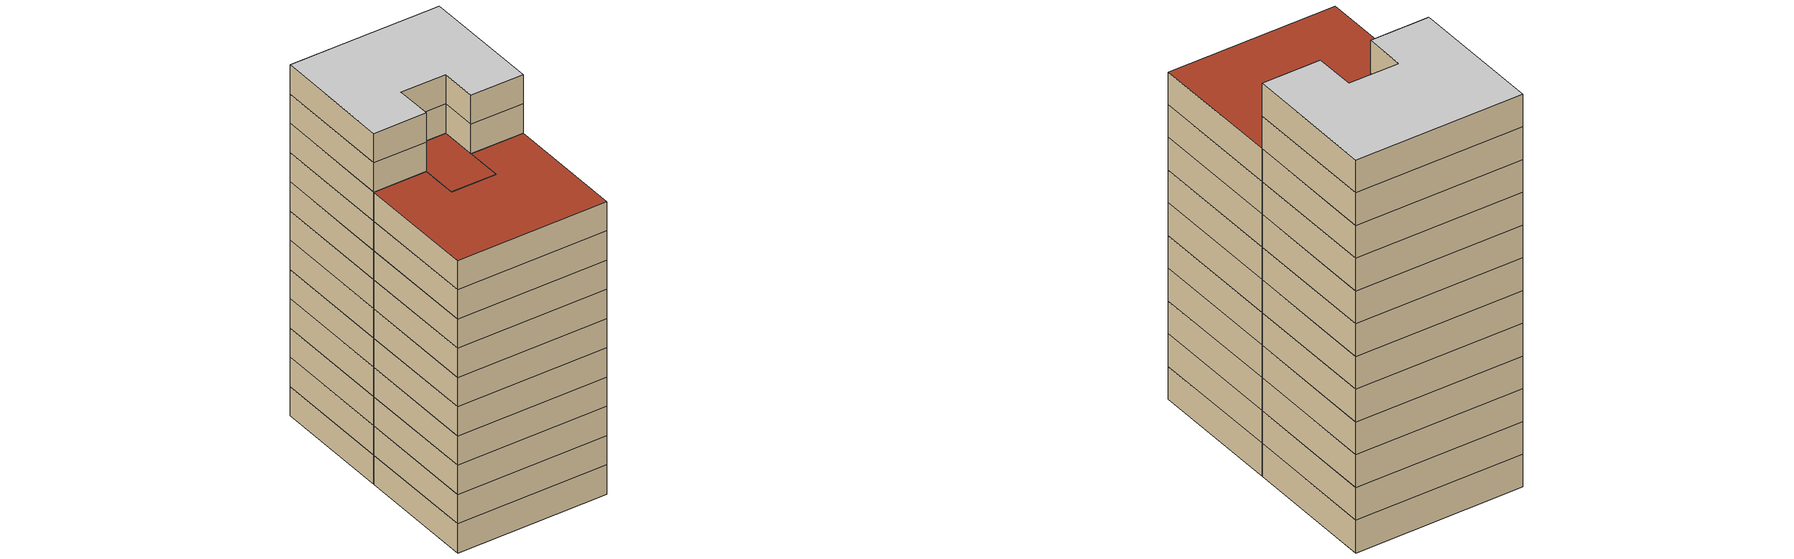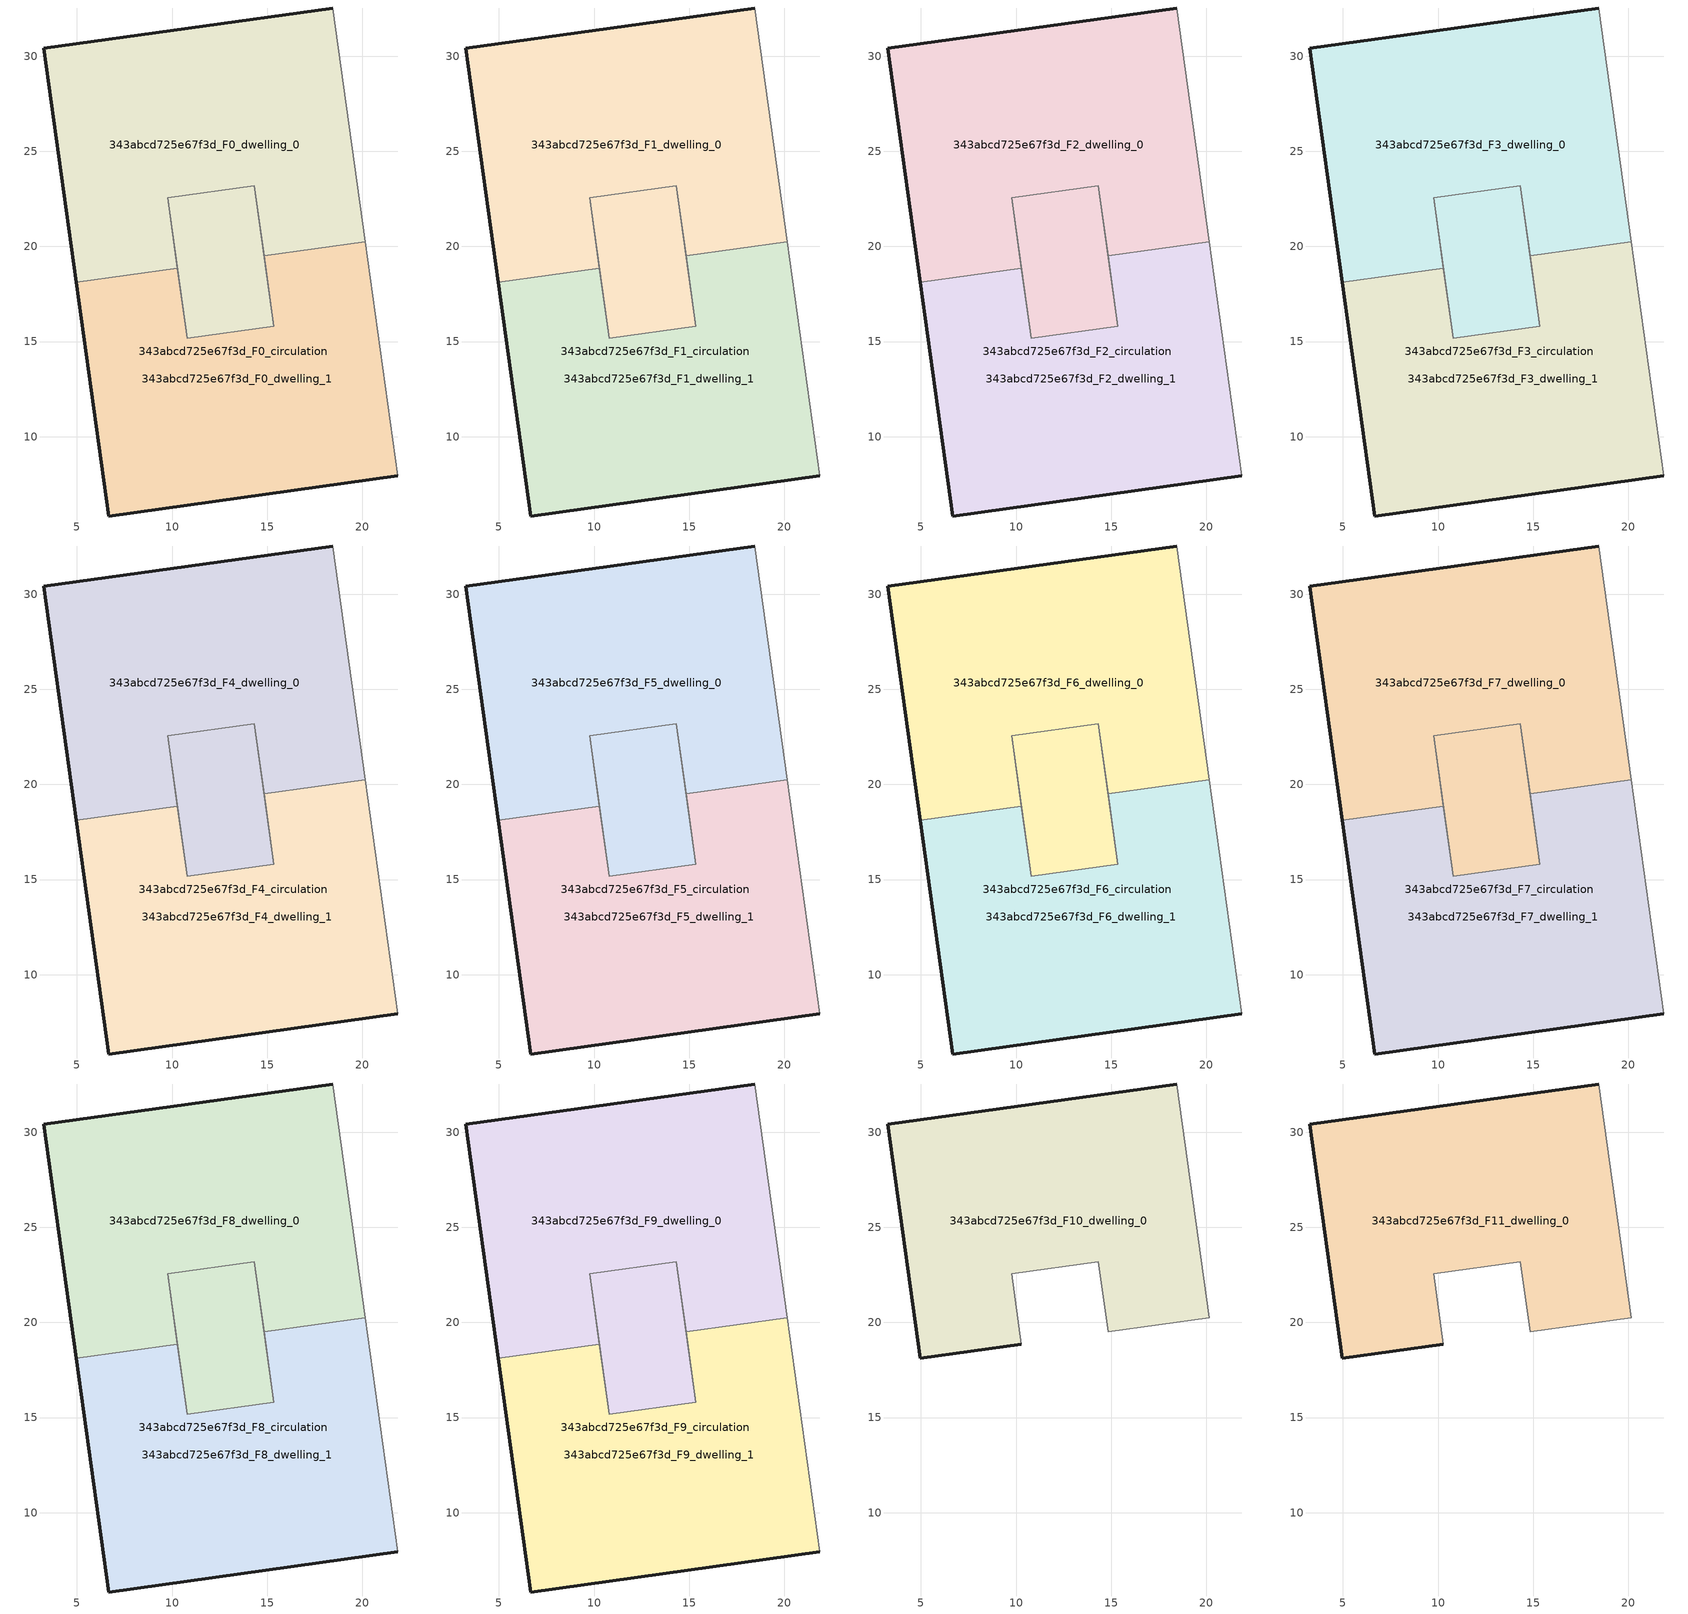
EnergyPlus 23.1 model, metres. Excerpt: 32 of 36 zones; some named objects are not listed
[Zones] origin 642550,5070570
343abcd725e67f3d_F0_dwelling_0
 floor ground (EU_floor_Construction): 18.44,32.53 20.15,20.24 14.84,19.5 14.32,23.19 9.77,22.55 10.28,18.87 4.97,18.13 3.26,30.42 z0; 14.32,23.19 15.35,15.81 10.79,15.18 10.28,18.87 9.77,22.55 z0
 wall outside (EU_wall_Construction): 18.44,32.53 3.26,30.42 4.97,18.13 z0:3
 wall adiabatic (EU_wall_Construction): 10.28,18.87 9.77,22.55 14.32,23.19 14.84,19.5 / 20.15,20.24 18.44,32.53 z0:3
 wall to 343abcd725e67f3d_F0_dwelling_1 (EU_wall_Construction): 4.97,18.13 10.28,18.87 / 14.84,19.5 20.15,20.24 z0:3
343abcd725e67f3d_F0_dwelling_1
 floor ground (EU_floor_Construction): 20.15,20.24 21.86,7.95 6.68,5.83 4.97,18.13 10.28,18.87 10.54,17.02 10.79,15.18 15.35,15.81 15.24,16.62 14.84,19.5 z0; 14.32,23.19 15.24,16.62 15.35,15.81 10.79,15.18 10.54,17.02 10.28,18.87 9.77,22.55 z0
 wall outside (EU_wall_Construction): 4.97,18.13 6.68,5.83 21.86,7.95 z0:3
 wall adiabatic (EU_wall_Construction): 21.86,7.95 20.15,20.24 / 14.84,19.5 15.35,15.81 / 10.79,15.18 10.28,18.87 z0:3
 wall to 343abcd725e67f3d_F0_circulation (EU_wall_Construction): 15.35,15.81 10.79,15.18 z0:3
343abcd725e67f3d_F0_circulation
 floor ground (EU_floor_Construction): 14.32,23.19 14.84,19.5 15.35,15.81 10.79,15.18 10.54,17.02 10.28,18.87 9.77,22.55 z0; 18.44,32.53 20.15,20.24 14.84,19.5 14.32,23.19 9.77,22.55 10.28,18.87 4.97,18.13 3.26,30.42 z0; 20.15,20.24 21.86,7.95 6.68,5.83 4.97,18.13 10.28,18.87 10.54,17.02 10.79,15.18 15.35,15.81 14.84,19.5 z0
 wall adiabatic (EU_wall_Construction): 15.35,15.81 14.32,23.19 9.77,22.55 10.79,15.18 z0:3
 roof outside (EU_floor_Construction): 21.86,7.95 20.15,20.24 14.84,19.5 15.35,15.81 10.79,15.18 10.54,17.02 10.44,17.71 10.28,18.87 4.97,18.13 6.68,5.83 z3
343abcd725e67f3d_F1_dwelling_0
 floor outside (EU_floor_Construction): 18.44,32.53 20.15,20.24 14.84,19.5 14.32,23.19 9.77,22.55 10.28,18.87 4.97,18.13 3.26,30.42 z3
 floor to 343abcd725e67f3d_F0_dwelling_0 (EU_floor_Construction): 14.32,23.19 15.35,15.81 10.79,15.18 10.28,18.87 9.77,22.55 z3
 wall outside (EU_wall_Construction): 18.44,32.53 3.26,30.42 4.97,18.13 z3:6
 wall adiabatic (EU_wall_Construction): 10.28,18.87 9.77,22.55 14.32,23.19 14.84,19.5 / 20.15,20.24 18.44,32.53 z3:6
 wall to 343abcd725e67f3d_F1_dwelling_1 (EU_wall_Construction): 4.97,18.13 10.28,18.87 / 14.84,19.5 20.15,20.24 z3:6
343abcd725e67f3d_F1_dwelling_1
 floor to 343abcd725e67f3d_F0_dwelling_1 (EU_floor_Construction): 20.15,20.24 21.86,7.95 6.68,5.83 4.97,18.13 10.28,18.87 10.54,17.02 10.79,15.18 15.35,15.81 15.24,16.62 14.84,19.5 z3; 14.32,23.19 15.24,16.62 15.35,15.81 10.79,15.18 10.72,15.73 10.28,18.87 9.77,22.55 z3
 wall outside (EU_wall_Construction): 4.97,18.13 6.68,5.83 21.86,7.95 z3:6
 wall adiabatic (EU_wall_Construction): 21.86,7.95 20.15,20.24 / 14.84,19.5 15.35,15.81 / 10.79,15.18 10.28,18.87 z3:6
 wall to 343abcd725e67f3d_F1_circulation (EU_wall_Construction): 15.35,15.81 10.79,15.18 z3:6
343abcd725e67f3d_F1_circulation
 floor outside (EU_floor_Construction): 20.15,20.24 21.86,7.95 6.68,5.83 4.97,18.13 10.28,18.87 10.54,17.02 10.79,15.18 15.35,15.81 14.84,19.5 z3
 floor to 343abcd725e67f3d_F0_circulation (EU_floor_Construction): 14.32,23.19 14.84,19.5 15.35,15.81 10.79,15.18 10.54,17.02 10.28,18.87 9.77,22.55 z3; 18.44,32.53 20.15,20.24 14.84,19.5 14.32,23.19 9.77,22.55 10.28,18.87 4.97,18.13 3.26,30.42 z3
 wall adiabatic (EU_wall_Construction): 15.35,15.81 14.32,23.19 9.77,22.55 10.79,15.18 z3:6
 roof outside (EU_floor_Construction): 21.86,7.95 20.15,20.24 14.84,19.5 15.35,15.81 10.79,15.18 10.54,17.02 10.44,17.71 10.28,18.87 4.97,18.13 6.68,5.83 z6
343abcd725e67f3d_F2_dwelling_0
 floor outside (EU_floor_Construction): 18.44,32.53 20.15,20.24 14.84,19.5 14.32,23.19 9.77,22.55 10.28,18.87 4.97,18.13 3.26,30.42 z6
 floor to 343abcd725e67f3d_F1_dwelling_0 (EU_floor_Construction): 14.32,23.19 15.35,15.81 10.79,15.18 10.28,18.87 9.77,22.55 z6
 wall outside (EU_wall_Construction): 18.44,32.53 3.26,30.42 4.97,18.13 z6:9
 wall adiabatic (EU_wall_Construction): 10.28,18.87 9.77,22.55 14.32,23.19 14.84,19.5 / 20.15,20.24 18.44,32.53 z6:9
 wall to 343abcd725e67f3d_F2_dwelling_1 (EU_wall_Construction): 4.97,18.13 10.28,18.87 / 14.84,19.5 20.15,20.24 z6:9
343abcd725e67f3d_F2_dwelling_1
 floor to 343abcd725e67f3d_F1_dwelling_1 (EU_floor_Construction): 20.15,20.24 21.86,7.95 6.68,5.83 4.97,18.13 10.28,18.87 10.54,17.02 10.79,15.18 15.35,15.81 15.24,16.62 14.84,19.5 z6; 14.32,23.19 15.24,16.62 15.35,15.81 10.79,15.18 10.72,15.73 10.28,18.87 9.77,22.55 z6
 wall outside (EU_wall_Construction): 4.97,18.13 6.68,5.83 21.86,7.95 z6:9
 wall adiabatic (EU_wall_Construction): 21.86,7.95 20.15,20.24 / 14.84,19.5 15.35,15.81 / 10.79,15.18 10.28,18.87 z6:9
 wall to 343abcd725e67f3d_F2_circulation (EU_wall_Construction): 15.35,15.81 10.79,15.18 z6:9
343abcd725e67f3d_F2_circulation
 floor outside (EU_floor_Construction): 20.15,20.24 21.86,7.95 6.68,5.83 4.97,18.13 10.28,18.87 10.54,17.02 10.79,15.18 15.35,15.81 14.84,19.5 z6
 floor to 343abcd725e67f3d_F1_circulation (EU_floor_Construction): 14.32,23.19 14.84,19.5 15.35,15.81 10.79,15.18 10.54,17.02 10.28,18.87 9.77,22.55 z6; 18.44,32.53 20.15,20.24 14.84,19.5 14.32,23.19 9.77,22.55 10.28,18.87 4.97,18.13 3.26,30.42 z6
 wall adiabatic (EU_wall_Construction): 15.35,15.81 14.32,23.19 9.77,22.55 10.79,15.18 z6:9
 roof outside (EU_floor_Construction): 21.86,7.95 20.15,20.24 14.84,19.5 15.35,15.81 10.79,15.18 10.54,17.02 10.44,17.71 10.28,18.87 4.97,18.13 6.68,5.83 z9
343abcd725e67f3d_F3_dwelling_0
 floor outside (EU_floor_Construction): 18.44,32.53 20.15,20.24 14.84,19.5 14.32,23.19 9.77,22.55 10.28,18.87 4.97,18.13 3.26,30.42 z9
 floor to 343abcd725e67f3d_F2_dwelling_0 (EU_floor_Construction): 14.32,23.19 15.35,15.81 10.79,15.18 10.28,18.87 9.77,22.55 z9
 wall outside (EU_wall_Construction): 18.44,32.53 3.26,30.42 4.97,18.13 z9:12
 wall adiabatic (EU_wall_Construction): 10.28,18.87 9.77,22.55 14.32,23.19 14.84,19.5 / 20.15,20.24 18.44,32.53 z9:12
 wall to 343abcd725e67f3d_F3_dwelling_1 (EU_wall_Construction): 4.97,18.13 10.28,18.87 / 14.84,19.5 20.15,20.24 z9:12
343abcd725e67f3d_F3_dwelling_1
 floor to 343abcd725e67f3d_F2_dwelling_1 (EU_floor_Construction): 20.15,20.24 21.86,7.95 6.68,5.83 4.97,18.13 10.28,18.87 10.54,17.02 10.79,15.18 15.35,15.81 15.24,16.62 14.84,19.5 z9; 14.32,23.19 15.24,16.62 15.35,15.81 10.79,15.18 10.72,15.73 10.28,18.87 9.77,22.55 z9
 wall outside (EU_wall_Construction): 4.97,18.13 6.68,5.83 21.86,7.95 z9:12
 wall adiabatic (EU_wall_Construction): 21.86,7.95 20.15,20.24 / 14.84,19.5 15.35,15.81 / 10.79,15.18 10.28,18.87 z9:12
 wall to 343abcd725e67f3d_F3_circulation (EU_wall_Construction): 15.35,15.81 10.79,15.18 z9:12
343abcd725e67f3d_F3_circulation
 floor outside (EU_floor_Construction): 20.15,20.24 21.86,7.95 6.68,5.83 4.97,18.13 10.28,18.87 10.54,17.02 10.79,15.18 15.35,15.81 14.84,19.5 z9
 floor to 343abcd725e67f3d_F2_circulation (EU_floor_Construction): 14.32,23.19 14.84,19.5 15.35,15.81 10.79,15.18 10.54,17.02 10.28,18.87 9.77,22.55 z9; 18.44,32.53 20.15,20.24 14.84,19.5 14.32,23.19 9.77,22.55 10.28,18.87 4.97,18.13 3.26,30.42 z9
 wall adiabatic (EU_wall_Construction): 15.35,15.81 14.32,23.19 9.77,22.55 10.79,15.18 z9:12
 roof outside (EU_floor_Construction): 21.86,7.95 20.15,20.24 14.84,19.5 15.35,15.81 10.79,15.18 10.54,17.02 10.44,17.71 10.28,18.87 4.97,18.13 6.68,5.83 z12
343abcd725e67f3d_F4_dwelling_0
 floor outside (EU_floor_Construction): 18.44,32.53 20.15,20.24 14.84,19.5 14.32,23.19 9.77,22.55 10.28,18.87 4.97,18.13 3.26,30.42 z12
 floor to 343abcd725e67f3d_F3_dwelling_0 (EU_floor_Construction): 14.32,23.19 15.35,15.81 10.79,15.18 10.28,18.87 9.77,22.55 z12
 wall outside (EU_wall_Construction): 18.44,32.53 3.26,30.42 4.97,18.13 z12:15
 wall adiabatic (EU_wall_Construction): 10.28,18.87 9.77,22.55 14.32,23.19 14.84,19.5 / 20.15,20.24 18.44,32.53 z12:15
 wall to 343abcd725e67f3d_F4_dwelling_1 (EU_wall_Construction): 4.97,18.13 10.28,18.87 / 14.84,19.5 20.15,20.24 z12:15
343abcd725e67f3d_F4_dwelling_1
 floor to 343abcd725e67f3d_F3_dwelling_1 (EU_floor_Construction): 20.15,20.24 21.86,7.95 6.68,5.83 4.97,18.13 10.28,18.87 10.54,17.02 10.79,15.18 15.35,15.81 15.24,16.62 14.84,19.5 z12; 14.32,23.19 15.24,16.62 15.35,15.81 10.79,15.18 10.72,15.73 10.28,18.87 9.77,22.55 z12
 wall outside (EU_wall_Construction): 4.97,18.13 6.68,5.83 21.86,7.95 z12:15
 wall adiabatic (EU_wall_Construction): 21.86,7.95 20.15,20.24 / 14.84,19.5 15.35,15.81 / 10.79,15.18 10.28,18.87 z12:15
 wall to 343abcd725e67f3d_F4_circulation (EU_wall_Construction): 15.35,15.81 10.79,15.18 z12:15
343abcd725e67f3d_F4_circulation
 floor outside (EU_floor_Construction): 20.15,20.24 21.86,7.95 6.68,5.83 4.97,18.13 10.28,18.87 10.54,17.02 10.79,15.18 15.35,15.81 14.84,19.5 z12
 floor to 343abcd725e67f3d_F3_circulation (EU_floor_Construction): 14.32,23.19 14.84,19.5 15.35,15.81 10.79,15.18 10.54,17.02 10.28,18.87 9.77,22.55 z12; 18.44,32.53 20.15,20.24 14.84,19.5 14.32,23.19 9.77,22.55 10.28,18.87 4.97,18.13 3.26,30.42 z12
 wall adiabatic (EU_wall_Construction): 15.35,15.81 14.32,23.19 9.77,22.55 10.79,15.18 z12:15
 roof outside (EU_floor_Construction): 21.86,7.95 20.15,20.24 14.84,19.5 15.35,15.81 10.79,15.18 10.54,17.02 10.44,17.71 10.28,18.87 4.97,18.13 6.68,5.83 z15
343abcd725e67f3d_F5_dwelling_0
 floor outside (EU_floor_Construction): 18.44,32.53 20.15,20.24 14.84,19.5 14.32,23.19 9.77,22.55 10.28,18.87 4.97,18.13 3.26,30.42 z15
 floor to 343abcd725e67f3d_F4_dwelling_0 (EU_floor_Construction): 14.32,23.19 15.35,15.81 10.79,15.18 10.28,18.87 9.77,22.55 z15
 wall outside (EU_wall_Construction): 18.44,32.53 3.26,30.42 4.97,18.13 z15:18
 wall adiabatic (EU_wall_Construction): 10.28,18.87 9.77,22.55 14.32,23.19 14.84,19.5 / 20.15,20.24 18.44,32.53 z15:18
 wall to 343abcd725e67f3d_F5_dwelling_1 (EU_wall_Construction): 4.97,18.13 10.28,18.87 / 14.84,19.5 20.15,20.24 z15:18
343abcd725e67f3d_F5_dwelling_1
 floor to 343abcd725e67f3d_F4_dwelling_1 (EU_floor_Construction): 20.15,20.24 21.86,7.95 6.68,5.83 4.97,18.13 10.28,18.87 10.54,17.02 10.79,15.18 15.35,15.81 15.24,16.62 14.84,19.5 z15; 14.32,23.19 15.24,16.62 15.35,15.81 10.79,15.18 10.72,15.73 10.28,18.87 9.77,22.55 z15
 wall outside (EU_wall_Construction): 4.97,18.13 6.68,5.83 21.86,7.95 z15:18
 wall adiabatic (EU_wall_Construction): 21.86,7.95 20.15,20.24 / 14.84,19.5 15.35,15.81 / 10.79,15.18 10.28,18.87 z15:18
 wall to 343abcd725e67f3d_F5_circulation (EU_wall_Construction): 15.35,15.81 10.79,15.18 z15:18
343abcd725e67f3d_F5_circulation
 floor outside (EU_floor_Construction): 20.15,20.24 21.86,7.95 6.68,5.83 4.97,18.13 10.28,18.87 10.54,17.02 10.79,15.18 15.35,15.81 14.84,19.5 z15
 floor to 343abcd725e67f3d_F4_circulation (EU_floor_Construction): 14.32,23.19 14.84,19.5 15.35,15.81 10.79,15.18 10.54,17.02 10.28,18.87 9.77,22.55 z15; 18.44,32.53 20.15,20.24 14.84,19.5 14.32,23.19 9.77,22.55 10.28,18.87 4.97,18.13 3.26,30.42 z15
 wall adiabatic (EU_wall_Construction): 15.35,15.81 14.32,23.19 9.77,22.55 10.79,15.18 z15:18
 roof outside (EU_floor_Construction): 21.86,7.95 20.15,20.24 14.84,19.5 15.35,15.81 10.79,15.18 10.54,17.02 10.44,17.71 10.28,18.87 4.97,18.13 6.68,5.83 z18
343abcd725e67f3d_F6_dwelling_0
 floor outside (EU_floor_Construction): 18.44,32.53 20.15,20.24 14.84,19.5 14.32,23.19 9.77,22.55 10.28,18.87 4.97,18.13 3.26,30.42 z18
 floor to 343abcd725e67f3d_F5_dwelling_0 (EU_floor_Construction): 14.32,23.19 15.35,15.81 10.79,15.18 10.28,18.87 9.77,22.55 z18
 wall outside (EU_wall_Construction): 18.44,32.53 3.26,30.42 4.97,18.13 z18:21
 wall adiabatic (EU_wall_Construction): 10.28,18.87 9.77,22.55 14.32,23.19 14.84,19.5 / 20.15,20.24 18.44,32.53 z18:21
 wall to 343abcd725e67f3d_F6_dwelling_1 (EU_wall_Construction): 4.97,18.13 10.28,18.87 / 14.84,19.5 20.15,20.24 z18:21
343abcd725e67f3d_F6_dwelling_1
 floor to 343abcd725e67f3d_F5_dwelling_1 (EU_floor_Construction): 20.15,20.24 21.86,7.95 6.68,5.83 4.97,18.13 10.28,18.87 10.54,17.02 10.79,15.18 15.35,15.81 15.24,16.62 14.84,19.5 z18; 14.32,23.19 15.24,16.62 15.35,15.81 10.79,15.18 10.72,15.73 10.28,18.87 9.77,22.55 z18
 wall outside (EU_wall_Construction): 4.97,18.13 6.68,5.83 21.86,7.95 z18:21
 wall adiabatic (EU_wall_Construction): 21.86,7.95 20.15,20.24 / 14.84,19.5 15.35,15.81 / 10.79,15.18 10.28,18.87 z18:21
 wall to 343abcd725e67f3d_F6_circulation (EU_wall_Construction): 15.35,15.81 10.79,15.18 z18:21
343abcd725e67f3d_F6_circulation
 floor outside (EU_floor_Construction): 20.15,20.24 21.86,7.95 6.68,5.83 4.97,18.13 10.28,18.87 10.54,17.02 10.79,15.18 15.35,15.81 14.84,19.5 z18
 floor to 343abcd725e67f3d_F5_circulation (EU_floor_Construction): 14.32,23.19 14.84,19.5 15.35,15.81 10.79,15.18 10.54,17.02 10.28,18.87 9.77,22.55 z18; 18.44,32.53 20.15,20.24 14.84,19.5 14.32,23.19 9.77,22.55 10.28,18.87 4.97,18.13 3.26,30.42 z18
 wall adiabatic (EU_wall_Construction): 15.35,15.81 14.32,23.19 9.77,22.55 10.79,15.18 z18:21
 roof outside (EU_floor_Construction): 21.86,7.95 20.15,20.24 14.84,19.5 15.35,15.81 10.79,15.18 10.54,17.02 10.44,17.71 10.28,18.87 4.97,18.13 6.68,5.83 z21
343abcd725e67f3d_F7_dwelling_0
 floor outside (EU_floor_Construction): 18.44,32.53 20.15,20.24 14.84,19.5 14.32,23.19 9.77,22.55 10.28,18.87 4.97,18.13 3.26,30.42 z21
 floor to 343abcd725e67f3d_F6_dwelling_0 (EU_floor_Construction): 14.32,23.19 15.35,15.81 10.79,15.18 10.28,18.87 9.77,22.55 z21
 wall outside (EU_wall_Construction): 18.44,32.53 3.26,30.42 4.97,18.13 z21:24
 wall adiabatic (EU_wall_Construction): 10.28,18.87 9.77,22.55 14.32,23.19 14.84,19.5 / 20.15,20.24 18.44,32.53 z21:24
 wall to 343abcd725e67f3d_F7_dwelling_1 (EU_wall_Construction): 4.97,18.13 10.28,18.87 / 14.84,19.5 20.15,20.24 z21:24
343abcd725e67f3d_F7_dwelling_1
 floor to 343abcd725e67f3d_F6_dwelling_1 (EU_floor_Construction): 20.15,20.24 21.86,7.95 6.68,5.83 4.97,18.13 10.28,18.87 10.54,17.02 10.79,15.18 15.35,15.81 15.24,16.62 14.84,19.5 z21; 14.32,23.19 15.24,16.62 15.35,15.81 10.79,15.18 10.72,15.73 10.28,18.87 9.77,22.55 z21
 wall outside (EU_wall_Construction): 4.97,18.13 6.68,5.83 21.86,7.95 z21:24
 wall adiabatic (EU_wall_Construction): 21.86,7.95 20.15,20.24 / 14.84,19.5 15.35,15.81 / 10.79,15.18 10.28,18.87 z21:24
 wall to 343abcd725e67f3d_F7_circulation (EU_wall_Construction): 15.35,15.81 10.79,15.18 z21:24
343abcd725e67f3d_F7_circulation
 floor outside (EU_floor_Construction): 20.15,20.24 21.86,7.95 6.68,5.83 4.97,18.13 10.28,18.87 10.54,17.02 10.79,15.18 15.35,15.81 14.84,19.5 z21
 floor to 343abcd725e67f3d_F6_circulation (EU_floor_Construction): 14.32,23.19 14.84,19.5 15.35,15.81 10.79,15.18 10.54,17.02 10.28,18.87 9.77,22.55 z21; 18.44,32.53 20.15,20.24 14.84,19.5 14.32,23.19 9.77,22.55 10.28,18.87 4.97,18.13 3.26,30.42 z21
 wall adiabatic (EU_wall_Construction): 15.35,15.81 14.32,23.19 9.77,22.55 10.79,15.18 z21:24
 roof outside (EU_floor_Construction): 21.86,7.95 20.15,20.24 14.84,19.5 15.35,15.81 10.79,15.18 10.54,17.02 10.44,17.71 10.28,18.87 4.97,18.13 6.68,5.83 z24
343abcd725e67f3d_F8_dwelling_0
 floor outside (EU_floor_Construction): 18.44,32.53 20.15,20.24 14.84,19.5 14.32,23.19 9.77,22.55 10.28,18.87 4.97,18.13 3.26,30.42 z24
 floor to 343abcd725e67f3d_F7_dwelling_0 (EU_floor_Construction): 14.32,23.19 15.35,15.81 10.79,15.18 10.28,18.87 9.77,22.55 z24
 wall outside (EU_wall_Construction): 18.44,32.53 3.26,30.42 4.97,18.13 z24:27
 wall adiabatic (EU_wall_Construction): 10.28,18.87 9.77,22.55 14.32,23.19 14.84,19.5 / 20.15,20.24 18.44,32.53 z24:27
 wall to 343abcd725e67f3d_F8_dwelling_1 (EU_wall_Construction): 4.97,18.13 10.28,18.87 / 14.84,19.5 20.15,20.24 z24:27
343abcd725e67f3d_F8_dwelling_1
 floor to 343abcd725e67f3d_F7_dwelling_1 (EU_floor_Construction): 20.15,20.24 21.86,7.95 6.68,5.83 4.97,18.13 10.28,18.87 10.54,17.02 10.79,15.18 15.35,15.81 15.24,16.62 14.84,19.5 z24; 14.32,23.19 15.24,16.62 15.35,15.81 10.79,15.18 10.72,15.73 10.28,18.87 9.77,22.55 z24
 wall outside (EU_wall_Construction): 4.97,18.13 6.68,5.83 21.86,7.95 z24:27
 wall adiabatic (EU_wall_Construction): 21.86,7.95 20.15,20.24 / 14.84,19.5 15.35,15.81 / 10.79,15.18 10.28,18.87 z24:27
 wall to 343abcd725e67f3d_F8_circulation (EU_wall_Construction): 15.35,15.81 10.79,15.18 z24:27
343abcd725e67f3d_F8_circulation
 floor outside (EU_floor_Construction): 20.15,20.24 21.86,7.95 6.68,5.83 4.97,18.13 10.28,18.87 10.54,17.02 10.79,15.18 15.35,15.81 14.84,19.5 z24
 floor to 343abcd725e67f3d_F7_circulation (EU_floor_Construction): 14.32,23.19 14.84,19.5 15.35,15.81 10.79,15.18 10.54,17.02 10.28,18.87 9.77,22.55 z24; 18.44,32.53 20.15,20.24 14.84,19.5 14.32,23.19 9.77,22.55 10.28,18.87 4.97,18.13 3.26,30.42 z24
 wall adiabatic (EU_wall_Construction): 15.35,15.81 14.32,23.19 9.77,22.55 10.79,15.18 z24:27
 roof outside (EU_floor_Construction): 21.86,7.95 20.15,20.24 14.84,19.5 15.35,15.81 10.79,15.18 10.54,17.02 10.44,17.71 10.28,18.87 4.97,18.13 6.68,5.83 z27
343abcd725e67f3d_F9_dwelling_0
 floor outside (EU_floor_Construction): 18.44,32.53 20.15,20.24 14.84,19.5 14.32,23.19 9.77,22.55 10.28,18.87 4.97,18.13 3.26,30.42 z27
 floor to 343abcd725e67f3d_F8_dwelling_0 (EU_floor_Construction): 14.32,23.19 15.35,15.81 10.79,15.18 10.28,18.87 9.77,22.55 z27
 wall outside (EU_wall_Construction): 18.44,32.53 3.26,30.42 4.97,18.13 z27:30
 wall adiabatic (EU_wall_Construction): 10.28,18.87 9.77,22.55 14.32,23.19 14.84,19.5 / 20.15,20.24 18.44,32.53 z27:30
 wall to 343abcd725e67f3d_F9_dwelling_1 (EU_wall_Construction): 4.97,18.13 10.28,18.87 / 14.84,19.5 20.15,20.24 z27:30
 roof outside (EU_floor_Construction): 15.35,15.81 14.32,23.19 9.77,22.55 10.28,18.87 10.79,15.18 z30
343abcd725e67f3d_F9_dwelling_1
 floor to 343abcd725e67f3d_F8_dwelling_1 (EU_floor_Construction): 20.15,20.24 21.86,7.95 6.68,5.83 4.97,18.13 10.28,18.87 10.54,17.02 10.79,15.18 15.35,15.81 15.24,16.62 14.84,19.5 z27; 14.32,23.19 15.24,16.62 15.35,15.81 10.79,15.18 10.72,15.73 10.28,18.87 9.77,22.55 z27
 wall outside (EU_wall_Construction): 4.97,18.13 6.68,5.83 21.86,7.95 z27:30
 wall adiabatic (EU_wall_Construction): 21.86,7.95 20.15,20.24 / 14.84,19.5 15.35,15.81 / 10.79,15.18 10.28,18.87 z27:30
 wall to 343abcd725e67f3d_F9_circulation (EU_wall_Construction): 15.35,15.81 10.79,15.18 z27:30
 roof outside (EU_roof_Construction): 15.35,15.81 15.24,16.62 14.32,23.19 9.77,22.55 10.28,18.87 10.54,17.02 10.79,15.18 z30; 21.86,7.95 20.15,20.24 14.84,19.5 15.24,16.62 15.35,15.81 10.79,15.18 10.54,17.02 10.28,18.87 4.97,18.13 6.68,5.83 z30
343abcd725e67f3d_F9_circulation
 floor outside (EU_floor_Construction): 20.15,20.24 21.86,7.95 6.68,5.83 4.97,18.13 10.28,18.87 10.54,17.02 10.79,15.18 15.35,15.81 14.84,19.5 z27
 floor to 343abcd725e67f3d_F8_circulation (EU_floor_Construction): 14.32,23.19 14.84,19.5 15.35,15.81 10.79,15.18 10.54,17.02 10.28,18.87 9.77,22.55 z27; 18.44,32.53 20.15,20.24 14.84,19.5 14.32,23.19 9.77,22.55 10.28,18.87 4.97,18.13 3.26,30.42 z27
 wall adiabatic (EU_wall_Construction): 15.35,15.81 14.32,23.19 9.77,22.55 10.79,15.18 z27:30
 roof outside (EU_roof_Construction): 15.35,15.81 14.84,19.5 14.32,23.19 9.77,22.55 10.28,18.87 10.54,17.02 10.79,15.18 z30; 20.15,20.24 18.44,32.53 3.26,30.42 4.97,18.13 10.28,18.87 9.77,22.55 14.32,23.19 14.84,19.5 z30; 21.86,7.95 20.15,20.24 14.84,19.5 15.35,15.81 10.79,15.18 10.54,17.02 10.28,18.87 4.97,18.13 6.68,5.83 z30
343abcd725e67f3d_F10_dwelling_0
 floor to 343abcd725e67f3d_F9_dwelling_0 (EU_floor_Construction): 18.44,32.53 20.15,20.24 14.84,19.5 14.32,23.19 9.77,22.55 10.28,18.87 4.97,18.13 3.26,30.42 z30
 wall outside (EU_wall_Construction): 18.44,32.53 3.26,30.42 4.97,18.13 10.28,18.87 z30:33
 wall adiabatic (EU_wall_Construction): 10.28,18.87 9.77,22.55 14.32,23.19 14.84,19.5 20.15,20.24 18.44,32.53 z30:33
343abcd725e67f3d_F11_dwelling_0
 floor to 343abcd725e67f3d_F10_dwelling_0 (EU_floor_Construction): 18.44,32.53 20.15,20.24 14.84,19.5 14.32,23.19 9.77,22.55 10.28,18.87 4.97,18.13 3.26,30.42 z33
 wall outside (EU_wall_Construction): 18.44,32.53 3.26,30.42 4.97,18.13 10.28,18.87 z33:36
 wall adiabatic (EU_wall_Construction): 10.28,18.87 9.77,22.55 14.32,23.19 14.84,19.5 20.15,20.24 18.44,32.53 z33:36
 ceiling to 343abcd725e67f3d_F12_dwelling_0 (EU_floor_Construction): 20.15,20.24 18.44,32.53 3.26,30.42 4.97,18.13 10.28,18.87 9.77,22.55 14.32,23.19 14.84,19.5 z36
[Building]
EU S2 Campaign: North Axis=0; Terrain=City; Solar Distribution=FullExterior
[Site:Location]
Lyon-Bron: Latitude=45.75; Longitude=5; Time Zone=1; Elevation=198
[SizingPeriod:WeatherFileDays]
AnnualSizingPeriod: Begin Month=1; Begin Day of Month=1; End Month=12; End Day of Month=31; Day of Week for Start Day=Monday; Use Weather File Daylight Saving Period=No; Use Weather File Rain and Snow Indicators=No
[MATERIAL]
EU_InternalMass_Material: Roughness=MediumRough; Thickness=0.1; Conductivity=1; Density=1800; Specific Heat=900; Thermal Absorptance=0.9; Solar Absorptance=0.7; Visible Absorptance=0.7
[MATERIAL:NOMASS] Roughness=MediumRough; Thermal Absorptance=0.9; Solar Absorptance=0.7; Visible Absorptance=0.7
Name | Thermal Resistance
EU_wall_NoMass | 1.15691
EU_roof_NoMass | 1.19505
EU_floor_NoMass | 1.78277
[CONSTRUCTION]
EU_wall_Construction: EU_wall_NoMass
EU_roof_Construction: EU_roof_NoMass
EU_floor_Construction: EU_floor_NoMass
EU_InternalMass_Construction: EU_InternalMass_Material
[ZONE] Type=1; Multiplier=1; Ceiling Height=autocalculate; Floor Area=autocalculate; Part of Total Floor Area=Yes
Name | Volume
343abcd725e67f3d_F0_dwelling_0; 343abcd725e67f3d_F1_dwelling_0; 343abcd725e67f3d_F2_dwelling_0; 343abcd725e67f3d_F3_dwelling_0; 343abcd725e67f3d_F4_dwelling_0; 343abcd725e67f3d_F5_dwelling_0; 343abcd725e67f3d_F6_dwelling_0; 343abcd725e67f3d_F7_dwelling_0; 343abcd725e67f3d_F8_dwelling_0; 343abcd725e67f3d_F9_dwelling_0; 343abcd725e67f3d_F0_dwelling_1; 343abcd725e67f3d_F1_dwelling_1; 343abcd725e67f3d_F2_dwelling_1; 343abcd725e67f3d_F3_dwelling_1; 343abcd725e67f3d_F4_dwelling_1; 343abcd725e67f3d_F5_dwelling_1; 343abcd725e67f3d_F6_dwelling_1; 343abcd725e67f3d_F7_dwelling_1; 343abcd725e67f3d_F8_dwelling_1; 343abcd725e67f3d_F9_dwelling_1 | 622.23
343abcd725e67f3d_F10_dwelling_0; 343abcd725e67f3d_F11_dwelling_0 | 519.478
343abcd725e67f3d_F0_circulation; 343abcd725e67f3d_F1_circulation; 343abcd725e67f3d_F2_circulation; 343abcd725e67f3d_F3_circulation; 343abcd725e67f3d_F4_circulation; 343abcd725e67f3d_F5_circulation; 343abcd725e67f3d_F6_circulation; 343abcd725e67f3d_F7_circulation; 343abcd725e67f3d_F8_circulation; 343abcd725e67f3d_F9_circulation | 1141.71
[INTERNALMASS] Construction=EU_InternalMass_Construction
Name | Zone or ZoneList | Surface Area
343abcd725e67f3d_F0_dwelling_0_EU_InternalMass | 343abcd725e67f3d_F0_dwelling_0 | 173.159
343abcd725e67f3d_F0_dwelling_1_EU_InternalMass | 343abcd725e67f3d_F0_dwelling_1 | 173.159
343abcd725e67f3d_F1_dwelling_0_EU_InternalMass | 343abcd725e67f3d_F1_dwelling_0 | 173.159
343abcd725e67f3d_F1_dwelling_1_EU_InternalMass | 343abcd725e67f3d_F1_dwelling_1 | 173.159
343abcd725e67f3d_F2_dwelling_0_EU_InternalMass | 343abcd725e67f3d_F2_dwelling_0 | 173.159
343abcd725e67f3d_F2_dwelling_1_EU_InternalMass | 343abcd725e67f3d_F2_dwelling_1 | 173.159
343abcd725e67f3d_F3_dwelling_0_EU_InternalMass | 343abcd725e67f3d_F3_dwelling_0 | 173.159
343abcd725e67f3d_F3_dwelling_1_EU_InternalMass | 343abcd725e67f3d_F3_dwelling_1 | 173.159
343abcd725e67f3d_F4_dwelling_0_EU_InternalMass | 343abcd725e67f3d_F4_dwelling_0 | 173.159
343abcd725e67f3d_F4_dwelling_1_EU_InternalMass | 343abcd725e67f3d_F4_dwelling_1 | 173.159
343abcd725e67f3d_F5_dwelling_0_EU_InternalMass | 343abcd725e67f3d_F5_dwelling_0 | 173.159
343abcd725e67f3d_F5_dwelling_1_EU_InternalMass | 343abcd725e67f3d_F5_dwelling_1 | 173.159
343abcd725e67f3d_F6_dwelling_0_EU_InternalMass | 343abcd725e67f3d_F6_dwelling_0 | 173.159
343abcd725e67f3d_F6_dwelling_1_EU_InternalMass | 343abcd725e67f3d_F6_dwelling_1 | 173.159
343abcd725e67f3d_F7_dwelling_0_EU_InternalMass | 343abcd725e67f3d_F7_dwelling_0 | 173.159
343abcd725e67f3d_F7_dwelling_1_EU_InternalMass | 343abcd725e67f3d_F7_dwelling_1 | 173.159
343abcd725e67f3d_F8_dwelling_0_EU_InternalMass | 343abcd725e67f3d_F8_dwelling_0 | 173.159
343abcd725e67f3d_F8_dwelling_1_EU_InternalMass | 343abcd725e67f3d_F8_dwelling_1 | 173.159
343abcd725e67f3d_F9_dwelling_0_EU_InternalMass | 343abcd725e67f3d_F9_dwelling_0 | 173.159
343abcd725e67f3d_F9_dwelling_1_EU_InternalMass | 343abcd725e67f3d_F9_dwelling_1 | 173.159
343abcd725e67f3d_F10_dwelling_0_EU_InternalMass | 343abcd725e67f3d_F10_dwelling_0 | 381.573
343abcd725e67f3d_F11_dwelling_0_EU_InternalMass | 343abcd725e67f3d_F11_dwelling_0 | 381.573
[OTHEREQUIPMENT] Fuel Type=Electricity; Design Level Calculation Method=Watts/Area; Power per Zone Floor Area=1; Fraction Latent=0; Fraction Radiant=0; Fraction Lost=0; Carbon Dioxide Generation Rate=0; EndUse Subcategory=EU_Step8_InternalGains
Name | Zone or ZoneList or Space or SpaceList | Schedule
EU_Step8_InternalGain_343abcd725e67f3d_F0_dwelling_0_f000 | 343abcd725e67f3d_F0_dwelling_0 | EU_Step8_GainSchedule_343abcd725e67f3d_F0_dwelling_0_f000
EU_Step8_InternalGain_343abcd725e67f3d_F0_dwelling_1_f000 | 343abcd725e67f3d_F0_dwelling_1 | EU_Step8_GainSchedule_343abcd725e67f3d_F0_dwelling_1_f000
EU_Step8_InternalGain_343abcd725e67f3d_F1_dwelling_0_f000 | 343abcd725e67f3d_F1_dwelling_0 | EU_Step8_GainSchedule_343abcd725e67f3d_F1_dwelling_0_f000
EU_Step8_InternalGain_343abcd725e67f3d_F1_dwelling_1_f000 | 343abcd725e67f3d_F1_dwelling_1 | EU_Step8_GainSchedule_343abcd725e67f3d_F1_dwelling_1_f000
EU_Step8_InternalGain_343abcd725e67f3d_F2_dwelling_0_f000 | 343abcd725e67f3d_F2_dwelling_0 | EU_Step8_GainSchedule_343abcd725e67f3d_F2_dwelling_0_f000
EU_Step8_InternalGain_343abcd725e67f3d_F2_dwelling_1_f000 | 343abcd725e67f3d_F2_dwelling_1 | EU_Step8_GainSchedule_343abcd725e67f3d_F2_dwelling_1_f000
EU_Step8_InternalGain_343abcd725e67f3d_F3_dwelling_0_f000 | 343abcd725e67f3d_F3_dwelling_0 | EU_Step8_GainSchedule_343abcd725e67f3d_F3_dwelling_0_f000
EU_Step8_InternalGain_343abcd725e67f3d_F3_dwelling_1_f000 | 343abcd725e67f3d_F3_dwelling_1 | EU_Step8_GainSchedule_343abcd725e67f3d_F3_dwelling_1_f000
EU_Step8_InternalGain_343abcd725e67f3d_F4_dwelling_0_f000 | 343abcd725e67f3d_F4_dwelling_0 | EU_Step8_GainSchedule_343abcd725e67f3d_F4_dwelling_0_f000
EU_Step8_InternalGain_343abcd725e67f3d_F4_dwelling_1_f000 | 343abcd725e67f3d_F4_dwelling_1 | EU_Step8_GainSchedule_343abcd725e67f3d_F4_dwelling_1_f000
EU_Step8_InternalGain_343abcd725e67f3d_F5_dwelling_0_f000 | 343abcd725e67f3d_F5_dwelling_0 | EU_Step8_GainSchedule_343abcd725e67f3d_F5_dwelling_0_f000
EU_Step8_InternalGain_343abcd725e67f3d_F5_dwelling_1_f000 | 343abcd725e67f3d_F5_dwelling_1 | EU_Step8_GainSchedule_343abcd725e67f3d_F5_dwelling_1_f000
EU_Step8_InternalGain_343abcd725e67f3d_F6_dwelling_0_f000 | 343abcd725e67f3d_F6_dwelling_0 | EU_Step8_GainSchedule_343abcd725e67f3d_F6_dwelling_0_f000
EU_Step8_InternalGain_343abcd725e67f3d_F6_dwelling_1_f000 | 343abcd725e67f3d_F6_dwelling_1 | EU_Step8_GainSchedule_343abcd725e67f3d_F6_dwelling_1_f000
EU_Step8_InternalGain_343abcd725e67f3d_F7_dwelling_0_f000 | 343abcd725e67f3d_F7_dwelling_0 | EU_Step8_GainSchedule_343abcd725e67f3d_F7_dwelling_0_f000
EU_Step8_InternalGain_343abcd725e67f3d_F7_dwelling_1_f000 | 343abcd725e67f3d_F7_dwelling_1 | EU_Step8_GainSchedule_343abcd725e67f3d_F7_dwelling_1_f000
EU_Step8_InternalGain_343abcd725e67f3d_F8_dwelling_0_f000 | 343abcd725e67f3d_F8_dwelling_0 | EU_Step8_GainSchedule_343abcd725e67f3d_F8_dwelling_0_f000
EU_Step8_InternalGain_343abcd725e67f3d_F8_dwelling_1_f000 | 343abcd725e67f3d_F8_dwelling_1 | EU_Step8_GainSchedule_343abcd725e67f3d_F8_dwelling_1_f000
EU_Step8_InternalGain_343abcd725e67f3d_F9_dwelling_0_f000 | 343abcd725e67f3d_F9_dwelling_0 | EU_Step8_GainSchedule_343abcd725e67f3d_F9_dwelling_0_f000
EU_Step8_InternalGain_343abcd725e67f3d_F9_dwelling_1_f000 | 343abcd725e67f3d_F9_dwelling_1 | EU_Step8_GainSchedule_343abcd725e67f3d_F9_dwelling_1_f000
EU_Step8_InternalGain_343abcd725e67f3d_F10_dwelling_0_f000 | 343abcd725e67f3d_F10_dwelling_0 | EU_Step8_GainSchedule_343abcd725e67f3d_F10_dwelling_0_f000
EU_Step8_InternalGain_343abcd725e67f3d_F11_dwelling_0_f000 | 343abcd725e67f3d_F11_dwelling_0 | EU_Step8_GainSchedule_343abcd725e67f3d_F11_dwelling_0_f000
[ZONEINFILTRATION:DESIGNFLOWRATE] Schedule=EU_AlwaysOn; Design Flow Rate Calculation Method=Flow/Area; Flow Rate per Floor Area=0.0005; Constant Term Coefficient=1; Temperature Term Coefficient=0; Velocity Term Coefficient=0; Velocity Squared Term Coefficient=0
Name | Zone or ZoneList or Space or SpaceList
EU_Circulation_Infiltration_343abcd725e67f3d_F0_circulation | 343abcd725e67f3d_F0_circulation
EU_Circulation_Infiltration_343abcd725e67f3d_F1_circulation | 343abcd725e67f3d_F1_circulation
EU_Circulation_Infiltration_343abcd725e67f3d_F2_circulation | 343abcd725e67f3d_F2_circulation
EU_Circulation_Infiltration_343abcd725e67f3d_F3_circulation | 343abcd725e67f3d_F3_circulation
EU_Circulation_Infiltration_343abcd725e67f3d_F4_circulation | 343abcd725e67f3d_F4_circulation
EU_Circulation_Infiltration_343abcd725e67f3d_F5_circulation | 343abcd725e67f3d_F5_circulation
EU_Circulation_Infiltration_343abcd725e67f3d_F6_circulation | 343abcd725e67f3d_F6_circulation
EU_Circulation_Infiltration_343abcd725e67f3d_F7_circulation | 343abcd725e67f3d_F7_circulation
EU_Circulation_Infiltration_343abcd725e67f3d_F8_circulation | 343abcd725e67f3d_F8_circulation
EU_Circulation_Infiltration_343abcd725e67f3d_F9_circulation | 343abcd725e67f3d_F9_circulation
[ZONEVENTILATION:DESIGNFLOWRATE] Schedule=EU_AlwaysOn; Design Flow Rate Calculation Method=AirChanges/Hour; Air Changes per Hour=0.551728; Ventilation Type=Natural; Fan Pressure Rise=0; Fan Total Efficiency=1; Constant Term Coefficient=1; Temperature Term Coefficient=0; Velocity Term Coefficient=0; Velocity Squared Term Coefficient=0; Minimum Indoor Temperature=-100; Maximum Indoor Temperature=100; Delta Temperature=-100; Minimum Outdoor Temperature=-100; Maximum Outdoor Temperature=100; Maximum Wind Speed=40
Name | Zone or ZoneList or Space or SpaceList
EU_ConstantAir_343abcd725e67f3d_F0_dwelling_0 | 343abcd725e67f3d_F0_dwelling_0
EU_ConstantAir_343abcd725e67f3d_F0_dwelling_1 | 343abcd725e67f3d_F0_dwelling_1
EU_ConstantAir_343abcd725e67f3d_F1_dwelling_0 | 343abcd725e67f3d_F1_dwelling_0
EU_ConstantAir_343abcd725e67f3d_F1_dwelling_1 | 343abcd725e67f3d_F1_dwelling_1
EU_ConstantAir_343abcd725e67f3d_F2_dwelling_0 | 343abcd725e67f3d_F2_dwelling_0
EU_ConstantAir_343abcd725e67f3d_F2_dwelling_1 | 343abcd725e67f3d_F2_dwelling_1
EU_ConstantAir_343abcd725e67f3d_F3_dwelling_0 | 343abcd725e67f3d_F3_dwelling_0
EU_ConstantAir_343abcd725e67f3d_F3_dwelling_1 | 343abcd725e67f3d_F3_dwelling_1
EU_ConstantAir_343abcd725e67f3d_F4_dwelling_0 | 343abcd725e67f3d_F4_dwelling_0
EU_ConstantAir_343abcd725e67f3d_F4_dwelling_1 | 343abcd725e67f3d_F4_dwelling_1
EU_ConstantAir_343abcd725e67f3d_F5_dwelling_0 | 343abcd725e67f3d_F5_dwelling_0
EU_ConstantAir_343abcd725e67f3d_F5_dwelling_1 | 343abcd725e67f3d_F5_dwelling_1
EU_ConstantAir_343abcd725e67f3d_F6_dwelling_0 | 343abcd725e67f3d_F6_dwelling_0
EU_ConstantAir_343abcd725e67f3d_F6_dwelling_1 | 343abcd725e67f3d_F6_dwelling_1
EU_ConstantAir_343abcd725e67f3d_F7_dwelling_0 | 343abcd725e67f3d_F7_dwelling_0
EU_ConstantAir_343abcd725e67f3d_F7_dwelling_1 | 343abcd725e67f3d_F7_dwelling_1
EU_ConstantAir_343abcd725e67f3d_F8_dwelling_0 | 343abcd725e67f3d_F8_dwelling_0
EU_ConstantAir_343abcd725e67f3d_F8_dwelling_1 | 343abcd725e67f3d_F8_dwelling_1
EU_ConstantAir_343abcd725e67f3d_F9_dwelling_0 | 343abcd725e67f3d_F9_dwelling_0
EU_ConstantAir_343abcd725e67f3d_F9_dwelling_1 | 343abcd725e67f3d_F9_dwelling_1
EU_ConstantAir_343abcd725e67f3d_F10_dwelling_0 | 343abcd725e67f3d_F10_dwelling_0
EU_ConstantAir_343abcd725e67f3d_F11_dwelling_0 | 343abcd725e67f3d_F11_dwelling_0
[HVACTEMPLATE:THERMOSTAT] Constant Heating Setpoint=20; Constant Cooling Setpoint=50
EU_HeatOnly_343abcd725e67f3d_F0_dwelling_0; EU_HeatOnly_343abcd725e67f3d_F0_dwelling_1; EU_HeatOnly_343abcd725e67f3d_F1_dwelling_0; EU_HeatOnly_343abcd725e67f3d_F1_dwelling_1; EU_HeatOnly_343abcd725e67f3d_F2_dwelling_0; EU_HeatOnly_343abcd725e67f3d_F2_dwelling_1; EU_HeatOnly_343abcd725e67f3d_F3_dwelling_0; EU_HeatOnly_343abcd725e67f3d_F3_dwelling_1; EU_HeatOnly_343abcd725e67f3d_F4_dwelling_0; EU_HeatOnly_343abcd725e67f3d_F4_dwelling_1; EU_HeatOnly_343abcd725e67f3d_F5_dwelling_0; EU_HeatOnly_343abcd725e67f3d_F5_dwelling_1; EU_HeatOnly_343abcd725e67f3d_F6_dwelling_0; EU_HeatOnly_343abcd725e67f3d_F6_dwelling_1; EU_HeatOnly_343abcd725e67f3d_F7_dwelling_0; EU_HeatOnly_343abcd725e67f3d_F7_dwelling_1
[HVACTEMPLATE:ZONE:IDEALLOADSAIRSYSTEM] System Availability Schedule=EU_AlwaysOn; Maximum Heating Supply Air Temperature=50; Minimum Cooling Supply Air Temperature=13; Maximum Heating Supply Air Humidity Ratio=0.0156; Minimum Cooling Supply Air Humidity Ratio=0.0077; Heating Limit=NoLimit; Cooling Limit=NoLimit; Heating Availability Schedule=EU_AlwaysOn; Cooling Availability Schedule=EU_CoolingOff; Dehumidification Control Type=ConstantSensibleHeatRatio; Cooling Sensible Heat Ratio=0.7; Dehumidification Setpoint=60; Humidification Control Type=None; Humidification Setpoint=30; Outdoor Air Method=None; Outdoor Air Flow Rate per Person=0.00944; Outdoor Air Flow Rate per Zone Floor Area=0; Outdoor Air Flow Rate per Zone=0; Demand Controlled Ventilation Type=None; Outdoor Air Economizer Type=NoEconomizer; Heat Recovery Type=None; Sensible Heat Recovery Effectiveness=0.7; Latent Heat Recovery Effectiveness=0.65
Name | Template Thermostat
343abcd725e67f3d_F0_dwelling_0 | EU_HeatOnly_343abcd725e67f3d_F0_dwelling_0
343abcd725e67f3d_F0_dwelling_1 | EU_HeatOnly_343abcd725e67f3d_F0_dwelling_1
343abcd725e67f3d_F1_dwelling_0 | EU_HeatOnly_343abcd725e67f3d_F1_dwelling_0
343abcd725e67f3d_F1_dwelling_1 | EU_HeatOnly_343abcd725e67f3d_F1_dwelling_1
343abcd725e67f3d_F2_dwelling_0 | EU_HeatOnly_343abcd725e67f3d_F2_dwelling_0
343abcd725e67f3d_F2_dwelling_1 | EU_HeatOnly_343abcd725e67f3d_F2_dwelling_1
343abcd725e67f3d_F3_dwelling_0 | EU_HeatOnly_343abcd725e67f3d_F3_dwelling_0
343abcd725e67f3d_F3_dwelling_1 | EU_HeatOnly_343abcd725e67f3d_F3_dwelling_1
343abcd725e67f3d_F4_dwelling_0 | EU_HeatOnly_343abcd725e67f3d_F4_dwelling_0
343abcd725e67f3d_F4_dwelling_1 | EU_HeatOnly_343abcd725e67f3d_F4_dwelling_1
343abcd725e67f3d_F5_dwelling_0 | EU_HeatOnly_343abcd725e67f3d_F5_dwelling_0
343abcd725e67f3d_F5_dwelling_1 | EU_HeatOnly_343abcd725e67f3d_F5_dwelling_1
343abcd725e67f3d_F6_dwelling_0 | EU_HeatOnly_343abcd725e67f3d_F6_dwelling_0
343abcd725e67f3d_F6_dwelling_1 | EU_HeatOnly_343abcd725e67f3d_F6_dwelling_1
343abcd725e67f3d_F7_dwelling_0 | EU_HeatOnly_343abcd725e67f3d_F7_dwelling_0
343abcd725e67f3d_F7_dwelling_1 | EU_HeatOnly_343abcd725e67f3d_F7_dwelling_1
343abcd725e67f3d_F8_dwelling_0 | EU_HeatOnly_343abcd725e67f3d_F8_dwelling_0
343abcd725e67f3d_F8_dwelling_1 | EU_HeatOnly_343abcd725e67f3d_F8_dwelling_1
343abcd725e67f3d_F9_dwelling_0 | EU_HeatOnly_343abcd725e67f3d_F9_dwelling_0
343abcd725e67f3d_F9_dwelling_1 | EU_HeatOnly_343abcd725e67f3d_F9_dwelling_1
343abcd725e67f3d_F10_dwelling_0 | EU_HeatOnly_343abcd725e67f3d_F10_dwelling_0
343abcd725e67f3d_F11_dwelling_0 | EU_HeatOnly_343abcd725e67f3d_F11_dwelling_0
[SIZING:ZONE] Zone Cooling Design Supply Air Temperature Input Method=SupplyAirTemperature; Zone Cooling Design Supply Air Temperature=13; Zone Heating Design Supply Air Temperature Input Method=SupplyAirTemperature; Zone Heating Design Supply Air Temperature=50; Zone Cooling Design Supply Air Humidity Ratio=0.008; Zone Heating Design Supply Air Humidity Ratio=0.008; Cooling Design Air Flow Method=DesignDay; Cooling Design Air Flow Rate=0; Cooling Minimum Air Flow per Zone Floor Area=0.000762; Cooling Minimum Air Flow=0; Cooling Minimum Air Flow Fraction=0.2; Heating Design Air Flow Method=DesignDay; Heating Design Air Flow Rate=0; Heating Maximum Air Flow per Zone Floor Area=0.002032; Heating Maximum Air Flow=0.141576; Heating Maximum Air Flow Fraction=0.3; Account for Dedicated Outdoor Air System=No; Dedicated Outdoor Air System Control Strategy=NeutralSupplyAir; Dedicated Outdoor Air Low Setpoint Temperature for Design=autosize; Dedicated Outdoor Air High Setpoint Temperature for Design=autosize; Zone Load Sizing Method=Sensible Load Only No Latent Load; Zone Latent Cooling Design Supply Air Humidity Ratio Input Method=HumidityRatioDifference; Zone Cooling Design Supply Air Humidity Ratio Difference=0.005; Zone Latent Heating Design Supply Air Humidity Ratio Input Method=HumidityRatioDifference; Zone Humidification Design Supply Air Humidity Ratio Difference=0.005
343abcd725e67f3d_F0_dwelling_0; 343abcd725e67f3d_F0_dwelling_1; 343abcd725e67f3d_F1_dwelling_0; 343abcd725e67f3d_F1_dwelling_1; 343abcd725e67f3d_F2_dwelling_0; 343abcd725e67f3d_F2_dwelling_1; 343abcd725e67f3d_F3_dwelling_0; 343abcd725e67f3d_F3_dwelling_1; 343abcd725e67f3d_F4_dwelling_0; 343abcd725e67f3d_F4_dwelling_1; 343abcd725e67f3d_F5_dwelling_0; 343abcd725e67f3d_F5_dwelling_1; 343abcd725e67f3d_F6_dwelling_0; 343abcd725e67f3d_F6_dwelling_1; 343abcd725e67f3d_F7_dwelling_0; 343abcd725e67f3d_F7_dwelling_1; 343abcd725e67f3d_F8_dwelling_0; 343abcd725e67f3d_F8_dwelling_1; 343abcd725e67f3d_F9_dwelling_0; 343abcd725e67f3d_F9_dwelling_1; 343abcd725e67f3d_F10_dwelling_0; 343abcd725e67f3d_F11_dwelling_0
[SCHEDULE:CONSTANT]
Name | Hourly Value
EU_AlwaysOn | 1
EU_CoolingOff | 0
[SCHEDULE:FILE] Column Number=1; Rows to Skip at Top=0; Number of Hours of Data=8760; Column Separator=Comma; Interpolate to Timestep=No; Minutes per Item=60; Adjust Schedule for Daylight Savings=Yes
Name | File
EU_Step8_GainSchedule_343abcd725e67f3d_F0_dwelling_0_f000 | ../../schedules/343abcd725e67f3d/343abcd725e67f3d_F0_dwelling_0_f000_gain.csv
EU_Step8_GainSchedule_343abcd725e67f3d_F0_dwelling_1_f000 | ../../schedules/343abcd725e67f3d/343abcd725e67f3d_F0_dwelling_1_f000_gain.csv
EU_Step8_GainSchedule_343abcd725e67f3d_F1_dwelling_0_f000 | ../../schedules/343abcd725e67f3d/343abcd725e67f3d_F1_dwelling_0_f000_gain.csv
EU_Step8_GainSchedule_343abcd725e67f3d_F1_dwelling_1_f000 | ../../schedules/343abcd725e67f3d/343abcd725e67f3d_F1_dwelling_1_f000_gain.csv
EU_Step8_GainSchedule_343abcd725e67f3d_F2_dwelling_0_f000 | ../../schedules/343abcd725e67f3d/343abcd725e67f3d_F2_dwelling_0_f000_gain.csv
EU_Step8_GainSchedule_343abcd725e67f3d_F2_dwelling_1_f000 | ../../schedules/343abcd725e67f3d/343abcd725e67f3d_F2_dwelling_1_f000_gain.csv
EU_Step8_GainSchedule_343abcd725e67f3d_F3_dwelling_0_f000 | ../../schedules/343abcd725e67f3d/343abcd725e67f3d_F3_dwelling_0_f000_gain.csv
EU_Step8_GainSchedule_343abcd725e67f3d_F3_dwelling_1_f000 | ../../schedules/343abcd725e67f3d/343abcd725e67f3d_F3_dwelling_1_f000_gain.csv
EU_Step8_GainSchedule_343abcd725e67f3d_F4_dwelling_0_f000 | ../../schedules/343abcd725e67f3d/343abcd725e67f3d_F4_dwelling_0_f000_gain.csv
EU_Step8_GainSchedule_343abcd725e67f3d_F4_dwelling_1_f000 | ../../schedules/343abcd725e67f3d/343abcd725e67f3d_F4_dwelling_1_f000_gain.csv
EU_Step8_GainSchedule_343abcd725e67f3d_F5_dwelling_0_f000 | ../../schedules/343abcd725e67f3d/343abcd725e67f3d_F5_dwelling_0_f000_gain.csv
EU_Step8_GainSchedule_343abcd725e67f3d_F5_dwelling_1_f000 | ../../schedules/343abcd725e67f3d/343abcd725e67f3d_F5_dwelling_1_f000_gain.csv
EU_Step8_GainSchedule_343abcd725e67f3d_F6_dwelling_0_f000 | ../../schedules/343abcd725e67f3d/343abcd725e67f3d_F6_dwelling_0_f000_gain.csv
EU_Step8_GainSchedule_343abcd725e67f3d_F6_dwelling_1_f000 | ../../schedules/343abcd725e67f3d/343abcd725e67f3d_F6_dwelling_1_f000_gain.csv
EU_Step8_GainSchedule_343abcd725e67f3d_F7_dwelling_0_f000 | ../../schedules/343abcd725e67f3d/343abcd725e67f3d_F7_dwelling_0_f000_gain.csv
EU_Step8_GainSchedule_343abcd725e67f3d_F7_dwelling_1_f000 | ../../schedules/343abcd725e67f3d/343abcd725e67f3d_F7_dwelling_1_f000_gain.csv
EU_Step8_GainSchedule_343abcd725e67f3d_F8_dwelling_0_f000 | ../../schedules/343abcd725e67f3d/343abcd725e67f3d_F8_dwelling_0_f000_gain.csv
EU_Step8_GainSchedule_343abcd725e67f3d_F8_dwelling_1_f000 | ../../schedules/343abcd725e67f3d/343abcd725e67f3d_F8_dwelling_1_f000_gain.csv
EU_Step8_GainSchedule_343abcd725e67f3d_F9_dwelling_0_f000 | ../../schedules/343abcd725e67f3d/343abcd725e67f3d_F9_dwelling_0_f000_gain.csv
EU_Step8_GainSchedule_343abcd725e67f3d_F9_dwelling_1_f000 | ../../schedules/343abcd725e67f3d/343abcd725e67f3d_F9_dwelling_1_f000_gain.csv
EU_Step8_GainSchedule_343abcd725e67f3d_F10_dwelling_0_f000 | ../../schedules/343abcd725e67f3d/343abcd725e67f3d_F10_dwelling_0_f000_gain.csv
EU_Step8_GainSchedule_343abcd725e67f3d_F11_dwelling_0_f000 | ../../schedules/343abcd725e67f3d/343abcd725e67f3d_F11_dwelling_0_f000_gain.csv
